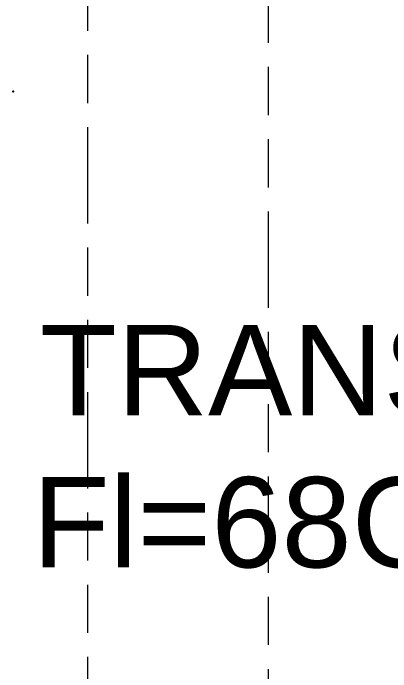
# Model space of a CAD drawing. Extents: x -234346 to 58427, y -132654 to -82394.
# Drawn here: x -195834 to -195207, y -103689 to -102595 of the extents above; entities that cross this region are included whole.
import ezdxf

# ---------------------------------------------------------------- set-up
doc = ezdxf.new("R2010")
doc.units = 0
doc.header["$LTSCALE"] = 8
doc.linetypes.add('Double dash', pattern=[55, 20, -5, 10, -5, 10, -5])
doc.layers.get('0').update_dxf_attribs({"color": 9, "lineweight": 5})
doc.layers.add('C-PROP-LINE-OTLN', color=7, linetype='Double dash', lineweight=9)
doc.layers.add('PUMP EQUIPMENT BLOCK', color=30, linetype='Continuous')
doc.layers.add('PUMP EQUIPMENT BLOCK-texts', color=30, linetype='Continuous')
doc.styles.add('ARIAL', font='arial.ttf')

# ---------------------------------------------------------------- blocks, each defined once
blk = doc.blocks.new('BOOSTER PUMP BLOCK')
blk.add_point((406, 687.8))
blk.add_point((406, 687.8))

msp = doc.modelspace()

# ---------------------------------------------------------------- linework, layer by layer
at = {"layer": 'C-PROP-LINE-OTLN', "color": 8}
for points in [[(-195410.3, -105950.9), (-203632.3, -105950.9), (-203632.3, -94564.1), (-195410.3, -94564.1)], [(-195710.3, -105650.9), (-203332.3, -105650.9), (-203332.3, -94864.1), (-195710.3, -94864.1)]]:
    msp.add_lwpolyline(points, close=True, dxfattribs=at)

# ---------------------------------------------------------------- block references
at = {"layer": 'PUMP EQUIPMENT BLOCK', "ltscale": 1.032, "xscale": -1, "rotation": 269.9999999999878}
msp.add_blockref('BOOSTER PUMP BLOCK', (-196521.3, -103130.8), dxfattribs=at)

# ---------------------------------------------------------------- texts
at = {"layer": 'PUMP EQUIPMENT BLOCK-texts', "lineweight": 15, "style": 'ARIAL'}
for s, p in [('TRANSFER PUMP -TO ROOF WATER TANK', (-195789.2, -103262.7)), ('Fl=68GPM@50M HEAD', (-195801.5, -103515.3))]:
    msp.add_text(s, height=150, dxfattribs=at).set_placement(p)

doc.saveas('drawing.dxf')
